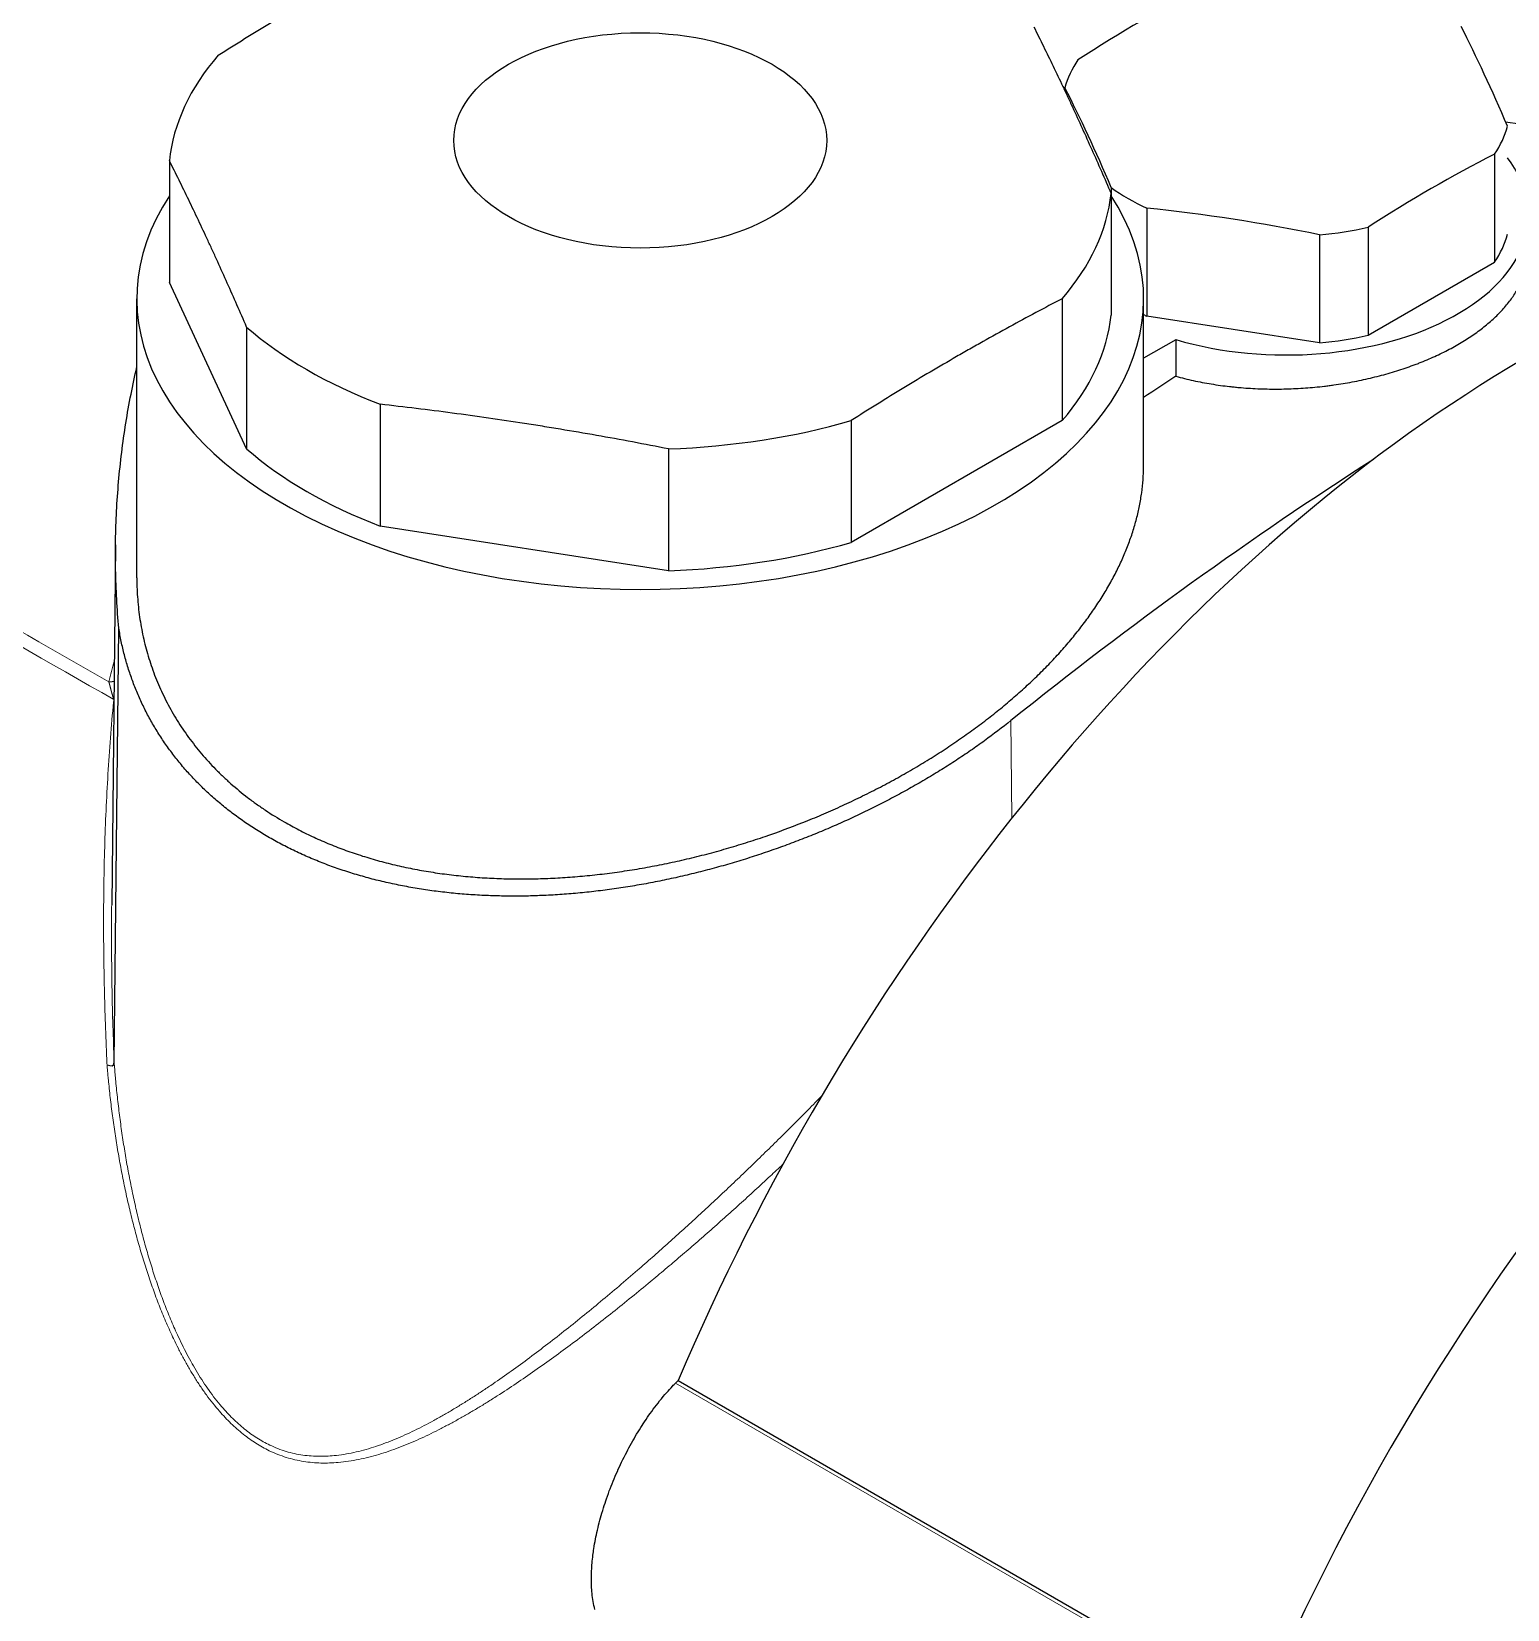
# Model space of a CAD drawing. Header units: millimetres. Extents: x 0 to 8400, y 0 to 5940.
# Drawn here: x 7435.14 to 7479.12, y 5160.25 to 5207.26 of the extents above; entities that cross this region are included whole.
import ezdxf

# ---------------------------------------------------------------- set-up
doc = ezdxf.new("R2010")
doc.units = ezdxf.units.MM
doc.header["$LTSCALE"] = 20
doc.layers.add('Visible', color=7, linetype='Continuous', lineweight=25)
doc.layers.add('Visible Narrow', color=7, linetype='Continuous', lineweight=18)

msp = doc.modelspace()

# ---------------------------------------------------------------- linework, layer by layer
at = {"layer": 'Visible'}
for p, q in [((7465.934, 5205.584), (7465.934, 5205.487)), ((7478.732, 5203.604), (7478.732, 5200.386)), ((7439.248, 5203.415), (7439.248, 5199.786)), ((7467.308, 5202.439), (7467.308, 5198.81)), ((7467.313, 5202.612), (7467.313, 5202.353)), ((7468.371, 5202.001), (7468.371, 5198.783)), ((7474.964, 5201.428), (7474.964, 5198.21)), ((7473.519, 5201.205), (7473.519, 5197.987)), ((7474.964, 5198.21), (7478.732, 5200.386)), ((7441.55, 5194.825), (7439.248, 5199.786)), ((7438.278, 5190.987), (7438.278, 5199.298)), ((7465.851, 5199.299), (7465.851, 5195.67)), ((7468.278, 5194.355), (7468.278, 5199.298)), ((7441.55, 5198.454), (7441.55, 5194.825)), ((7473.519, 5197.987), (7468.371, 5198.783)), ((7469.239, 5198.08), (7468.278, 5197.525)), ((7469.239, 5198.08), (7469.241, 5196.991)), ((7445.531, 5196.156), (7445.531, 5192.527)), ((7465.851, 5195.67), (7459.561, 5192.039)), ((7459.561, 5195.668), (7459.561, 5192.039)), ((7454.123, 5194.826), (7454.123, 5191.198)), ((7454.123, 5191.198), (7445.531, 5192.527)), ((7437.643, 5191.964), (7437.528, 5181.241)), ((7437.603, 5176.546), (7437.741, 5189.482)), ((7437.528, 5181.241), (7437.528, 5181.241)), ((7454.41, 5167.077), (7471.667, 5157.114))]:
    msp.add_line(p, q, dxfattribs=at)
for centre, major_axis, ratio, start_param, end_param in [((7468.205, 5171.628), (22.011, 38.124), 0.57735, 0.724838, 0.845958), ((7478.43, 5170.046), (-6.73, 43.505), 0.211325, 5.590711, 5.711831), ((7453.278, 5202.927), (-14.056, 0), 0.57735, 5.819749, 6.223023), ((7472.527, 5205.011), (-6.667, 0), 0.57735, 5.908925, 6.133847), ((7466.624, 5168.22), (-6.73, 43.505), 0.211325, 5.590711, 5.711831), ((7483.133, 5212.906), (15, 0), 0.57735, 4.437553, 4.516022), ((7472.527, 5205.011), (6.667, 0), 0.57735, 5.908925, 6.133847), ((7476.848, 5166.638), (-22.011, -38.124), 0.57735, 3.866431, 3.987551), ((7479.755, 5162.692), (21.373, 37.02), 0.57735, 0, 1.779919), ((7472.527, 5201.793), (7.222, 0), 0.57735, 4.239758, 6.703886), ((7453.278, 5199.298), (15, 0), 0.57735, 2.78002, 6.644758), ((7453.278, 5202.927), (14.056, 0), 0.57735, 5.819749, 6.223023), ((7472.527, 5205.011), (-6.667, 0), 0.57735, 0.672937, 0.897859), ((7470.945, 5165.725), (39.931, -18.532), 0.788675, 1.861116, 1.982236), ((7472.527, 5205.011), (-6.667, 0), 0.57735, 1.720135, 1.945057), ((7472.527, 5201.793), (6.667, 0), 0.57735, 5.908925, 6.133847), ((7453.278, 5202.927), (14.056, 0), 0.57735, 3.725353, 4.128628), ((7453.278, 5199.298), (14.056, 0), 0.57735, 5.819749, 6.223023), ((7472.527, 5201.793), (-6.667, 0), 0.57735, 0.879738, 0.897859), ((7472.527, 5201.793), (-6.667, 0), 0.57735, 1.720135, 1.945057), ((7474.791, 5108.857), (54.821, 96.648), 0.582366, 0.84292, 0.855219), ((7453.278, 5202.927), (14.056, 0), 0.57735, 4.772551, 5.175826), ((7453.278, 5199.298), (-14.056, 0), 0.57735, 0.583761, 0.987036), ((7479.925, 5105.892), (54.821, 96.648), 0.582366, 0.833369, 0.97212), ((7497.012, 5152.728), (21.373, 37.02), 0.57735, 6.019734, 8.063104), ((7453.278, 5199.298), (-14.056, 0), 0.57735, 1.630958, 2.034233), ((7498.168, 5152.061), (16.667, 28.868), 0.57735, 2.335033, 8.065645), ((7454.989, 5158.767), (-1.698, -9.256), 0.427328, 3.682018, 3.700915)]:
    msp.add_ellipse(centre, major_axis=major_axis, ratio=ratio, start_param=start_param, end_param=end_param, dxfattribs=at)
msp.add_ellipse((7453.278, 5204.015), major_axis=(5.556, 0), ratio=0.57735, dxfattribs=at)
for points, knots in [([(7440.705, 5206.554), (7440.966, 5206.72), (7441.228, 5206.885), (7441.49, 5207.048), (7441.752, 5207.211), (7442.014, 5207.372), (7442.277, 5207.531), (7442.539, 5207.69), (7442.801, 5207.847), (7443.063, 5208.003), (7443.194, 5208.08), (7443.325, 5208.157), (7443.456, 5208.234), (7443.587, 5208.311), (7443.719, 5208.387), (7443.85, 5208.463), (7444.112, 5208.614), (7444.374, 5208.763), (7444.636, 5208.911), (7444.898, 5209.058), (7445.16, 5209.204), (7445.422, 5209.347), (7445.685, 5209.491), (7445.947, 5209.632), (7446.209, 5209.772), (7446.471, 5209.912), (7446.733, 5210.05), (7446.994, 5210.186)], [0, 0, 0, 0, 1.001074, 1.001074, 1.001074, 2.00226, 2.00226, 2.00226, 3.003465, 3.003465, 3.003465, 3.504049, 3.504049, 3.504049, 4.004609, 4.004609, 4.004609, 5.005639, 5.005639, 5.005639, 6.006706, 6.006706, 6.006706, 7.00786, 7.00786, 7.00786, 8.009049, 8.009049, 8.009049, 8.009049]), ([(7465.006, 5207.399), (7465.101, 5207.208), (7465.197, 5207.015), (7465.293, 5206.82), (7465.389, 5206.624), (7465.485, 5206.427), (7465.581, 5206.229), (7465.677, 5206.03), (7465.773, 5205.829), (7465.869, 5205.626), (7465.917, 5205.525), (7465.965, 5205.423), (7466.013, 5205.32), (7466.061, 5205.218), (7466.109, 5205.115), (7466.157, 5205.012), (7466.253, 5204.805), (7466.349, 5204.596), (7466.445, 5204.385), (7466.54, 5204.175), (7466.636, 5203.962), (7466.732, 5203.747), (7466.828, 5203.533), (7466.924, 5203.317), (7467.02, 5203.098), (7467.116, 5202.88), (7467.212, 5202.66), (7467.308, 5202.439)], [0, 0, 0, 0, 1.001074, 1.001074, 1.001074, 2.00226, 2.00226, 2.00226, 3.003465, 3.003465, 3.003465, 3.504049, 3.504049, 3.504049, 4.004609, 4.004609, 4.004609, 5.005639, 5.005639, 5.005639, 6.006706, 6.006706, 6.006706, 7.00786, 7.00786, 7.00786, 8.009049, 8.009049, 8.009049, 8.009049]), ([(7441.55, 5198.454), (7441.454, 5198.676), (7441.358, 5198.895), (7441.262, 5199.114), (7441.166, 5199.332), (7441.07, 5199.548), (7440.974, 5199.763), (7440.878, 5199.977), (7440.782, 5200.19), (7440.687, 5200.401), (7440.639, 5200.506), (7440.591, 5200.611), (7440.543, 5200.715), (7440.495, 5200.82), (7440.447, 5200.923), (7440.399, 5201.027), (7440.303, 5201.234), (7440.207, 5201.438), (7440.111, 5201.641), (7440.015, 5201.844), (7439.919, 5202.045), (7439.823, 5202.244), (7439.727, 5202.443), (7439.631, 5202.64), (7439.535, 5202.835), (7439.439, 5203.03), (7439.343, 5203.223), (7439.248, 5203.415)], [0, 0, 0, 0, 1.001074, 1.001074, 1.001074, 2.00226, 2.00226, 2.00226, 3.003465, 3.003465, 3.003465, 3.504049, 3.504049, 3.504049, 4.004609, 4.004609, 4.004609, 5.005639, 5.005639, 5.005639, 6.006706, 6.006706, 6.006706, 7.00786, 7.00786, 7.00786, 8.009049, 8.009049, 8.009049, 8.009049]), ([(7469.241, 5196.991), (7469.326, 5196.967), (7469.411, 5196.945), (7469.498, 5196.923), (7469.584, 5196.902), (7469.671, 5196.882), (7469.759, 5196.863), (7469.847, 5196.843), (7469.936, 5196.825), (7470.025, 5196.808), (7470.114, 5196.791), (7470.204, 5196.775), (7470.294, 5196.76), (7470.384, 5196.746), (7470.475, 5196.732), (7470.566, 5196.719), (7470.657, 5196.706), (7470.749, 5196.695), (7470.841, 5196.684), (7470.886, 5196.679), (7470.932, 5196.674), (7470.978, 5196.67), (7471.024, 5196.665), (7471.071, 5196.661), (7471.117, 5196.656), (7471.209, 5196.648), (7471.302, 5196.641), (7471.396, 5196.635), (7471.489, 5196.629), (7471.583, 5196.624), (7471.677, 5196.62), (7471.772, 5196.616), (7471.866, 5196.613), (7471.961, 5196.611), (7472.056, 5196.609), (7472.151, 5196.609), (7472.246, 5196.609), (7472.341, 5196.609), (7472.436, 5196.611), (7472.531, 5196.613), (7472.626, 5196.616), (7472.721, 5196.62), (7472.816, 5196.624), (7472.911, 5196.629), (7473.006, 5196.635), (7473.1, 5196.642), (7473.195, 5196.649), (7473.289, 5196.657), (7473.383, 5196.666), (7473.477, 5196.674), (7473.571, 5196.684), (7473.664, 5196.695), (7473.711, 5196.701), (7473.757, 5196.707), (7473.803, 5196.713), (7473.85, 5196.719), (7473.896, 5196.725), (7473.942, 5196.731), (7474.035, 5196.744), (7474.127, 5196.758), (7474.219, 5196.773), (7474.311, 5196.788), (7474.403, 5196.804), (7474.494, 5196.821), (7474.585, 5196.839), (7474.676, 5196.857), (7474.766, 5196.876), (7474.857, 5196.895), (7474.947, 5196.915), (7475.036, 5196.936), (7475.125, 5196.957), (7475.214, 5196.979), (7475.302, 5197.002), (7475.389, 5197.024), (7475.476, 5197.048), (7475.563, 5197.073), (7475.649, 5197.098), (7475.734, 5197.123), (7475.819, 5197.15), (7475.903, 5197.176), (7475.987, 5197.203), (7476.07, 5197.231), (7476.152, 5197.259), (7476.234, 5197.288), (7476.314, 5197.318), (7476.354, 5197.333), (7476.394, 5197.348), (7476.434, 5197.363), (7476.474, 5197.378), (7476.513, 5197.394), (7476.552, 5197.409), (7476.63, 5197.441), (7476.708, 5197.473), (7476.784, 5197.506), (7476.936, 5197.571), (7477.084, 5197.64), (7477.227, 5197.711), (7477.299, 5197.747), (7477.369, 5197.784), (7477.439, 5197.821), (7477.508, 5197.858), (7477.576, 5197.896), (7477.642, 5197.934), (7477.775, 5198.011), (7477.903, 5198.091), (7478.026, 5198.173), (7478.087, 5198.214), (7478.147, 5198.255), (7478.205, 5198.297), (7478.264, 5198.34), (7478.321, 5198.382), (7478.376, 5198.425), (7478.487, 5198.512), (7478.592, 5198.601), (7478.691, 5198.691), (7478.741, 5198.737), (7478.789, 5198.783), (7478.835, 5198.83), (7478.882, 5198.876), (7478.926, 5198.923), (7478.97, 5198.97), (7479.013, 5199.018), (7479.054, 5199.066), (7479.094, 5199.114), (7479.134, 5199.162), (7479.172, 5199.211), (7479.209, 5199.26), (7479.245, 5199.309), (7479.28, 5199.358), (7479.313, 5199.408), (7479.345, 5199.457), (7479.377, 5199.507), (7479.406, 5199.557), (7479.435, 5199.607), (7479.463, 5199.657), (7479.488, 5199.708), (7479.514, 5199.758), (7479.538, 5199.809), (7479.56, 5199.859), (7479.571, 5199.885), (7479.581, 5199.91), (7479.591, 5199.935), (7479.602, 5199.961), (7479.611, 5199.986), (7479.62, 5200.012), (7479.639, 5200.063), (7479.656, 5200.114), (7479.67, 5200.166), (7479.685, 5200.218), (7479.698, 5200.269), (7479.709, 5200.321), (7479.721, 5200.373), (7479.73, 5200.425), (7479.737, 5200.478), (7479.745, 5200.53), (7479.75, 5200.582), (7479.754, 5200.635), (7479.758, 5200.687), (7479.76, 5200.739), (7479.76, 5200.792), (7479.76, 5200.799), (7479.76, 5200.806), (7479.759, 5200.814)], [0, 0, 0, 0, 0.256814, 0.256814, 0.256814, 0.513728, 0.513728, 0.513728, 0.77053, 0.77053, 0.77053, 1.027013, 1.027013, 1.027013, 1.282976, 1.282976, 1.282976, 1.538232, 1.538232, 1.538232, 1.665541, 1.665541, 1.665541, 1.792857, 1.792857, 1.792857, 2.048122, 2.048122, 2.048122, 2.30409, 2.30409, 2.30409, 2.560575, 2.560575, 2.560575, 2.817378, 2.817378, 2.817378, 3.07429, 3.07429, 3.07429, 3.331103, 3.331103, 3.331103, 3.587609, 3.587609, 3.587609, 3.843607, 3.843607, 3.843607, 4.098911, 4.098911, 4.098911, 4.226249, 4.226249, 4.226249, 4.353539, 4.353539, 4.353539, 4.608755, 4.608755, 4.608755, 4.864686, 4.864686, 4.864686, 5.121146, 5.121146, 5.121146, 5.377937, 5.377937, 5.377937, 5.634849, 5.634849, 5.634849, 5.891672, 5.891672, 5.891672, 6.148199, 6.148199, 6.148199, 6.404229, 6.404229, 6.404229, 6.659574, 6.659574, 6.659574, 6.786937, 6.786937, 6.786937, 6.914156, 6.914156, 6.914156, 7.168678, 7.168678, 7.168678, 7.67759, 7.67759, 7.67759, 7.932004, 7.932004, 7.932004, 8.186406, 8.186406, 8.186406, 8.695252, 8.695252, 8.695252, 8.949838, 8.949838, 8.949838, 9.204386, 9.204386, 9.204386, 9.714463, 9.714463, 9.714463, 9.97056, 9.97056, 9.97056, 10.227132, 10.227132, 10.227132, 10.483977, 10.483977, 10.483977, 10.740887, 10.740887, 10.740887, 10.99765, 10.99765, 10.99765, 11.254061, 11.254061, 11.254061, 11.50992, 11.50992, 11.50992, 11.765043, 11.765043, 11.765043, 11.892304, 11.892304, 11.892304, 12.019694, 12.019694, 12.019694, 12.275086, 12.275086, 12.275086, 12.531151, 12.531151, 12.531151, 12.787702, 12.787702, 12.787702, 13.044537, 13.044537, 13.044537, 13.301447, 13.301447, 13.301447, 13.337803, 13.337803, 13.337803, 13.337803]), ([(7465.851, 5199.299), (7465.589, 5199.163), (7465.327, 5199.025), (7465.065, 5198.885), (7464.803, 5198.746), (7464.541, 5198.604), (7464.279, 5198.46), (7464.017, 5198.317), (7463.754, 5198.171), (7463.492, 5198.024), (7463.361, 5197.95), (7463.23, 5197.876), (7463.099, 5197.801), (7462.968, 5197.727), (7462.837, 5197.652), (7462.706, 5197.576), (7462.443, 5197.424), (7462.181, 5197.271), (7461.919, 5197.116), (7461.657, 5196.961), (7461.395, 5196.803), (7461.133, 5196.644), (7460.871, 5196.485), (7460.609, 5196.324), (7460.347, 5196.161), (7460.085, 5195.998), (7459.823, 5195.834), (7459.561, 5195.668)], [0, 0, 0, 0, 1.001074, 1.001074, 1.001074, 2.00226, 2.00226, 2.00226, 3.003465, 3.003465, 3.003465, 3.504049, 3.504049, 3.504049, 4.004609, 4.004609, 4.004609, 5.005639, 5.005639, 5.005639, 6.006706, 6.006706, 6.006706, 7.00786, 7.00786, 7.00786, 8.009049, 8.009049, 8.009049, 8.009049]), ([(7437.741, 5189.482), (7437.715, 5189.771), (7437.694, 5190.061), (7437.678, 5190.352), (7437.662, 5190.642), (7437.651, 5190.933), (7437.646, 5191.224), (7437.64, 5191.516), (7437.64, 5191.807), (7437.645, 5192.099), (7437.649, 5192.391), (7437.659, 5192.682), (7437.674, 5192.974), (7437.689, 5193.266), (7437.709, 5193.557), (7437.735, 5193.849), (7437.76, 5194.14), (7437.791, 5194.431), (7437.827, 5194.721), (7437.863, 5195.012), (7437.904, 5195.302), (7437.95, 5195.591), (7437.996, 5195.88), (7438.047, 5196.168), (7438.104, 5196.456), (7438.157, 5196.727), (7438.215, 5196.997), (7438.278, 5197.267)], [0, 0, 0, 0, 1.071271, 1.071271, 1.071271, 2.144972, 2.144972, 2.144972, 3.22075, 3.22075, 3.22075, 4.298232, 4.298232, 4.298232, 5.377034, 5.377034, 5.377034, 6.45676, 6.45676, 6.45676, 7.537012, 7.537012, 7.537012, 8.617391, 8.617391, 8.617391, 9.636055, 9.636055, 9.636055, 9.636055]), ([(7454.123, 5194.826), (7453.765, 5194.897), (7453.407, 5194.965), (7453.049, 5195.032), (7452.691, 5195.099), (7452.333, 5195.164), (7451.975, 5195.227), (7451.617, 5195.291), (7451.259, 5195.352), (7450.901, 5195.411), (7450.722, 5195.441), (7450.543, 5195.47), (7450.364, 5195.499), (7450.185, 5195.528), (7450.006, 5195.556), (7449.827, 5195.584), (7449.468, 5195.639), (7449.11, 5195.692), (7448.752, 5195.744), (7448.394, 5195.795), (7448.036, 5195.845), (7447.678, 5195.892), (7447.32, 5195.94), (7446.962, 5195.986), (7446.604, 5196.029), (7446.246, 5196.073), (7445.888, 5196.115), (7445.531, 5196.156)], [0, 0, 0, 0, 1.001074, 1.001074, 1.001074, 2.00226, 2.00226, 2.00226, 3.003465, 3.003465, 3.003465, 3.504049, 3.504049, 3.504049, 4.004609, 4.004609, 4.004609, 5.005639, 5.005639, 5.005639, 6.006706, 6.006706, 6.006706, 7.00786, 7.00786, 7.00786, 8.009049, 8.009049, 8.009049, 8.009049]), ([(7442.671, 5183.713), (7442.813, 5183.631), (7442.958, 5183.552), (7443.106, 5183.475), (7443.254, 5183.399), (7443.404, 5183.325), (7443.557, 5183.255), (7443.71, 5183.184), (7443.866, 5183.116), (7444.024, 5183.051), (7444.182, 5182.986), (7444.343, 5182.925), (7444.506, 5182.866), (7444.587, 5182.836), (7444.669, 5182.808), (7444.752, 5182.78), (7444.834, 5182.752), (7444.918, 5182.725), (7445.001, 5182.698), (7445.169, 5182.646), (7445.338, 5182.596), (7445.51, 5182.549), (7445.681, 5182.502), (7445.855, 5182.459), (7446.031, 5182.418), (7446.206, 5182.378), (7446.383, 5182.34), (7446.562, 5182.306), (7446.652, 5182.288), (7446.741, 5182.272), (7446.832, 5182.256), (7446.922, 5182.241), (7447.013, 5182.226), (7447.104, 5182.212), (7447.286, 5182.183), (7447.47, 5182.158), (7447.655, 5182.136), (7447.841, 5182.114), (7448.028, 5182.095), (7448.217, 5182.079), (7448.405, 5182.063), (7448.595, 5182.05), (7448.786, 5182.04), (7448.977, 5182.03), (7449.169, 5182.023), (7449.361, 5182.019), (7449.554, 5182.015), (7449.748, 5182.014), (7449.942, 5182.016), (7450.136, 5182.018), (7450.331, 5182.023), (7450.526, 5182.031), (7450.721, 5182.039), (7450.917, 5182.05), (7451.112, 5182.064), (7451.308, 5182.077), (7451.504, 5182.094), (7451.7, 5182.113), (7451.897, 5182.132), (7452.095, 5182.155), (7452.292, 5182.18), (7452.49, 5182.205), (7452.688, 5182.232), (7452.887, 5182.263), (7453.085, 5182.293), (7453.284, 5182.327), (7453.482, 5182.363), (7453.68, 5182.399), (7453.879, 5182.437), (7454.077, 5182.479), (7454.275, 5182.52), (7454.473, 5182.564), (7454.67, 5182.61), (7454.867, 5182.657), (7455.064, 5182.705), (7455.26, 5182.757), (7455.456, 5182.808), (7455.651, 5182.862), (7455.846, 5182.918), (7456.04, 5182.974), (7456.234, 5183.033), (7456.426, 5183.093), (7456.619, 5183.154), (7456.81, 5183.217), (7457, 5183.282), (7457.379, 5183.412), (7457.756, 5183.551), (7458.128, 5183.698), (7458.315, 5183.773), (7458.5, 5183.849), (7458.684, 5183.927), (7458.868, 5184.005), (7459.051, 5184.086), (7459.233, 5184.168), (7459.414, 5184.25), (7459.594, 5184.335), (7459.772, 5184.421), (7459.951, 5184.507), (7460.128, 5184.596), (7460.303, 5184.686), (7460.478, 5184.776), (7460.651, 5184.867), (7460.822, 5184.961), (7460.993, 5185.054), (7461.162, 5185.149), (7461.329, 5185.246), (7461.495, 5185.343), (7461.66, 5185.441), (7461.823, 5185.541), (7461.985, 5185.64), (7462.144, 5185.742), (7462.302, 5185.844), (7462.38, 5185.895), (7462.459, 5185.947), (7462.536, 5185.999), (7462.613, 5186.05), (7462.69, 5186.103), (7462.766, 5186.155), (7462.919, 5186.26), (7463.069, 5186.367), (7463.217, 5186.475), (7463.364, 5186.583), (7463.509, 5186.692), (7463.652, 5186.802), (7463.794, 5186.913), (7463.934, 5187.024), (7464.071, 5187.137), (7464.208, 5187.25), (7464.343, 5187.364), (7464.474, 5187.479), (7464.606, 5187.594), (7464.734, 5187.71), (7464.86, 5187.827), (7464.986, 5187.945), (7465.109, 5188.063), (7465.229, 5188.182), (7465.289, 5188.241), (7465.348, 5188.301), (7465.406, 5188.361), (7465.464, 5188.421), (7465.522, 5188.481), (7465.579, 5188.542), (7465.692, 5188.663), (7465.803, 5188.785), (7465.91, 5188.907), (7466.018, 5189.03), (7466.122, 5189.154), (7466.223, 5189.279), (7466.324, 5189.404), (7466.422, 5189.529), (7466.516, 5189.655), (7466.611, 5189.781), (7466.702, 5189.908), (7466.789, 5190.035), (7466.876, 5190.163), (7466.96, 5190.291), (7467.04, 5190.419), (7467.12, 5190.547), (7467.197, 5190.676), (7467.269, 5190.805), (7467.342, 5190.934), (7467.41, 5191.063), (7467.475, 5191.192), (7467.54, 5191.321), (7467.601, 5191.451), (7467.658, 5191.58), (7467.715, 5191.709), (7467.769, 5191.839), (7467.818, 5191.968), (7467.842, 5192.033), (7467.866, 5192.097), (7467.889, 5192.162), (7467.911, 5192.226), (7467.933, 5192.291), (7467.954, 5192.355), (7467.995, 5192.485), (7468.033, 5192.614), (7468.066, 5192.744), (7468.1, 5192.873), (7468.13, 5193.003), (7468.155, 5193.133), (7468.181, 5193.262), (7468.203, 5193.392), (7468.22, 5193.521), (7468.238, 5193.651), (7468.252, 5193.78), (7468.261, 5193.909), (7468.271, 5194.038), (7468.276, 5194.166), (7468.277, 5194.295), (7468.278, 5194.315), (7468.278, 5194.335), (7468.278, 5194.355)], [0, 0, 0, 0, 0.542884, 0.542884, 0.542884, 1.085794, 1.085794, 1.085794, 1.628685, 1.628685, 1.628685, 2.17173, 2.17173, 2.17173, 2.443161, 2.443161, 2.443161, 2.714596, 2.714596, 2.714596, 3.25791, 3.25791, 3.25791, 3.801433, 3.801433, 3.801433, 4.344685, 4.344685, 4.344685, 4.616109, 4.616109, 4.616109, 4.887813, 4.887813, 4.887813, 5.43222, 5.43222, 5.43222, 5.97764, 5.97764, 5.97764, 6.523652, 6.523652, 6.523652, 7.069803, 7.069803, 7.069803, 7.61562, 7.61562, 7.61562, 8.160623, 8.160623, 8.160623, 8.704343, 8.704343, 8.704343, 9.247772, 9.247772, 9.247772, 9.792838, 9.792838, 9.792838, 10.339235, 10.339235, 10.339235, 10.886587, 10.886587, 10.886587, 11.434483, 11.434483, 11.434483, 11.982493, 11.982493, 11.982493, 12.530177, 12.530177, 12.530177, 13.077096, 13.077096, 13.077096, 13.622819, 13.622819, 13.622819, 14.16694, 14.16694, 14.16694, 15.255235, 15.255235, 15.255235, 15.801595, 15.801595, 15.801595, 16.348946, 16.348946, 16.348946, 16.896867, 16.896867, 16.896867, 17.444928, 17.444928, 17.444928, 17.992698, 17.992698, 17.992698, 18.539757, 18.539757, 18.539757, 19.085704, 19.085704, 19.085704, 19.630171, 19.630171, 19.630171, 19.901745, 19.901745, 19.901745, 20.173136, 20.173136, 20.173136, 20.715964, 20.715964, 20.715964, 21.258691, 21.258691, 21.258691, 21.801401, 21.801401, 21.801401, 22.344126, 22.344126, 22.344126, 22.887104, 22.887104, 22.887104, 23.430209, 23.430209, 23.430209, 23.701677, 23.701677, 23.701677, 23.973126, 23.973126, 23.973126, 24.517356, 24.517356, 24.517356, 25.063208, 25.063208, 25.063208, 25.610259, 25.610259, 25.610259, 26.158056, 26.158056, 26.158056, 26.706128, 26.706128, 26.706128, 27.254006, 27.254006, 27.254006, 27.801224, 27.801224, 27.801224, 28.347343, 28.347343, 28.347343, 28.891957, 28.891957, 28.891957, 29.163585, 29.163585, 29.163585, 29.435167, 29.435167, 29.435167, 29.979729, 29.979729, 29.979729, 30.525835, 30.525835, 30.525835, 31.07306, 31.07306, 31.07306, 31.620946, 31.620946, 31.620946, 32.169021, 32.169021, 32.169021, 32.255742, 32.255742, 32.255742, 32.255742]), ([(7438.278, 5190.987), (7438.278, 5190.897), (7438.279, 5190.807), (7438.282, 5190.718), (7438.285, 5190.617), (7438.29, 5190.516), (7438.297, 5190.416), (7438.304, 5190.316), (7438.313, 5190.216), (7438.323, 5190.116), (7438.334, 5190.017), (7438.346, 5189.917), (7438.36, 5189.818), (7438.374, 5189.72), (7438.39, 5189.621), (7438.408, 5189.523), (7438.444, 5189.327), (7438.486, 5189.133), (7438.536, 5188.941), (7438.586, 5188.75), (7438.643, 5188.559), (7438.707, 5188.371), (7438.739, 5188.276), (7438.773, 5188.183), (7438.809, 5188.089), (7438.845, 5187.996), (7438.882, 5187.903), (7438.922, 5187.811), (7438.961, 5187.719), (7439.002, 5187.627), (7439.045, 5187.536), (7439.088, 5187.445), (7439.133, 5187.355), (7439.18, 5187.266), (7439.226, 5187.176), (7439.275, 5187.087), (7439.325, 5186.999), (7439.375, 5186.911), (7439.427, 5186.824), (7439.48, 5186.738), (7439.534, 5186.651), (7439.589, 5186.566), (7439.646, 5186.481), (7439.703, 5186.397), (7439.762, 5186.313), (7439.822, 5186.23), (7439.883, 5186.147), (7439.945, 5186.065), (7440.009, 5185.985), (7440.072, 5185.904), (7440.137, 5185.824), (7440.204, 5185.745), (7440.271, 5185.666), (7440.34, 5185.589), (7440.41, 5185.512), (7440.48, 5185.435), (7440.551, 5185.36), (7440.624, 5185.285), (7440.698, 5185.211), (7440.772, 5185.137), (7440.849, 5185.065), (7440.925, 5184.992), (7441.003, 5184.921), (7441.083, 5184.85), (7441.242, 5184.71), (7441.407, 5184.574), (7441.577, 5184.443), (7441.663, 5184.377), (7441.75, 5184.312), (7441.838, 5184.249), (7441.927, 5184.186), (7442.016, 5184.124), (7442.108, 5184.063), (7442.29, 5183.941), (7442.478, 5183.825), (7442.671, 5183.713)], [32.16608, 32.16608, 32.16608, 32.16608, 32.497025, 32.497025, 32.497025, 32.869193, 32.869193, 32.869193, 33.241027, 33.241027, 33.241027, 33.612402, 33.612402, 33.612402, 33.983196, 33.983196, 33.983196, 34.722616, 34.722616, 34.722616, 35.461778, 35.461778, 35.461778, 35.83246, 35.83246, 35.83246, 36.203682, 36.203682, 36.203682, 36.57529, 36.57529, 36.57529, 36.947128, 36.947128, 36.947128, 37.319041, 37.319041, 37.319041, 37.690875, 37.690875, 37.690875, 38.062481, 38.062481, 38.062481, 38.433715, 38.433715, 38.433715, 38.804441, 38.804441, 38.804441, 39.174536, 39.174536, 39.174536, 39.543887, 39.543887, 39.543887, 39.912799, 39.912799, 39.912799, 40.28191, 40.28191, 40.28191, 40.651084, 40.651084, 40.651084, 41.389046, 41.389046, 41.389046, 41.758005, 41.758005, 41.758005, 42.127023, 42.127023, 42.127023, 42.864756, 42.864756, 42.864756, 42.864756]), ([(7464.324, 5186.732), (7464.069, 5186.527), (7463.806, 5186.326), (7463.535, 5186.13), (7463.399, 5186.031), (7463.261, 5185.934), (7463.122, 5185.838), (7462.982, 5185.742), (7462.841, 5185.647), (7462.698, 5185.553), (7462.555, 5185.459), (7462.409, 5185.366), (7462.262, 5185.275), (7462.115, 5185.183), (7461.965, 5185.092), (7461.815, 5185.003), (7461.663, 5184.913), (7461.511, 5184.825), (7461.356, 5184.738), (7461.201, 5184.651), (7461.045, 5184.565), (7460.888, 5184.481), (7460.73, 5184.396), (7460.57, 5184.313), (7460.41, 5184.232), (7460.249, 5184.15), (7460.086, 5184.07), (7459.923, 5183.991), (7459.759, 5183.913), (7459.595, 5183.836), (7459.429, 5183.76), (7459.263, 5183.685), (7459.096, 5183.611), (7458.927, 5183.539), (7458.76, 5183.467), (7458.59, 5183.396), (7458.42, 5183.327), (7458.251, 5183.258), (7458.08, 5183.191), (7457.908, 5183.126), (7457.737, 5183.061), (7457.565, 5182.997), (7457.392, 5182.936), (7457.305, 5182.905), (7457.219, 5182.875), (7457.132, 5182.845), (7457.046, 5182.815), (7456.959, 5182.785), (7456.872, 5182.756), (7456.697, 5182.698), (7456.522, 5182.642), (7456.346, 5182.587), (7456.17, 5182.533), (7455.992, 5182.48), (7455.815, 5182.429), (7455.637, 5182.378), (7455.458, 5182.329), (7455.279, 5182.282), (7455.1, 5182.235), (7454.92, 5182.189), (7454.74, 5182.146), (7454.56, 5182.103), (7454.38, 5182.062), (7454.199, 5182.023), (7454.018, 5181.984), (7453.837, 5181.947), (7453.656, 5181.912), (7453.475, 5181.877), (7453.293, 5181.844), (7453.112, 5181.813), (7452.931, 5181.783), (7452.75, 5181.754), (7452.568, 5181.728), (7452.387, 5181.702), (7452.207, 5181.678), (7452.026, 5181.656), (7451.846, 5181.635), (7451.665, 5181.615), (7451.486, 5181.598), (7451.306, 5181.581), (7451.127, 5181.566), (7450.948, 5181.553), (7450.77, 5181.541), (7450.591, 5181.53), (7450.413, 5181.522), (7450.235, 5181.514), (7450.057, 5181.509), (7449.879, 5181.505), (7449.701, 5181.502), (7449.524, 5181.501), (7449.347, 5181.503), (7449.17, 5181.504), (7448.994, 5181.508), (7448.818, 5181.515), (7448.642, 5181.521), (7448.468, 5181.53), (7448.294, 5181.541), (7448.12, 5181.552), (7447.946, 5181.566), (7447.774, 5181.582), (7447.602, 5181.599), (7447.431, 5181.618), (7447.261, 5181.639), (7447.092, 5181.66), (7446.923, 5181.684), (7446.756, 5181.71), (7446.589, 5181.736), (7446.423, 5181.765), (7446.258, 5181.797), (7446.094, 5181.828), (7445.932, 5181.861), (7445.77, 5181.898), (7445.61, 5181.934), (7445.45, 5181.972), (7445.293, 5182.013), (7445.135, 5182.054), (7444.979, 5182.098), (7444.824, 5182.144), (7444.669, 5182.19), (7444.516, 5182.239), (7444.365, 5182.29), (7444.213, 5182.341), (7444.063, 5182.395), (7443.914, 5182.451), (7443.766, 5182.507), (7443.619, 5182.566), (7443.475, 5182.627), (7443.33, 5182.688), (7443.188, 5182.752), (7443.047, 5182.818), (7442.907, 5182.884), (7442.769, 5182.952), (7442.633, 5183.023), (7442.497, 5183.094), (7442.363, 5183.167), (7442.231, 5183.243), (7442.1, 5183.318), (7441.971, 5183.395), (7441.845, 5183.475), (7441.718, 5183.555), (7441.594, 5183.637), (7441.473, 5183.721), (7441.352, 5183.805), (7441.233, 5183.891), (7441.117, 5183.979), (7441.06, 5184.023), (7441.002, 5184.067), (7440.946, 5184.112), (7440.889, 5184.157), (7440.833, 5184.202), (7440.778, 5184.248), (7440.667, 5184.34), (7440.559, 5184.435), (7440.454, 5184.531), (7440.348, 5184.627), (7440.245, 5184.725), (7440.145, 5184.826), (7440.044, 5184.926), (7439.947, 5185.028), (7439.852, 5185.132), (7439.757, 5185.236), (7439.665, 5185.342), (7439.576, 5185.45), (7439.487, 5185.558), (7439.4, 5185.667), (7439.317, 5185.778), (7439.234, 5185.889), (7439.153, 5186.002), (7439.076, 5186.116), (7438.998, 5186.23), (7438.924, 5186.346), (7438.853, 5186.463), (7438.782, 5186.58), (7438.714, 5186.698), (7438.648, 5186.818), (7438.584, 5186.937), (7438.522, 5187.058), (7438.463, 5187.18), (7438.404, 5187.302), (7438.349, 5187.424), (7438.296, 5187.548), (7438.27, 5187.61), (7438.245, 5187.672), (7438.22, 5187.734), (7438.195, 5187.797), (7438.171, 5187.859), (7438.148, 5187.922), (7438.102, 5188.048), (7438.059, 5188.175), (7438.018, 5188.303), (7437.978, 5188.432), (7437.941, 5188.561), (7437.907, 5188.691), (7437.873, 5188.821), (7437.842, 5188.952), (7437.814, 5189.084), (7437.787, 5189.216), (7437.762, 5189.349), (7437.741, 5189.482)], [0, 0, 0, 0, 0.992128, 0.992128, 0.992128, 1.48835, 1.48835, 1.48835, 1.984511, 1.984511, 1.984511, 2.481689, 2.481689, 2.481689, 2.980163, 2.980163, 2.980163, 3.479687, 3.479687, 3.479687, 3.979993, 3.979993, 3.979993, 4.480793, 4.480793, 4.480793, 4.981792, 4.981792, 4.981792, 5.482687, 5.482687, 5.482687, 5.983175, 5.983175, 5.983175, 6.482958, 6.482958, 6.482958, 6.981751, 6.981751, 6.981751, 7.479281, 7.479281, 7.479281, 7.727495, 7.727495, 7.727495, 7.975713, 7.975713, 7.975713, 8.473268, 8.473268, 8.473268, 8.972089, 8.972089, 8.972089, 9.471888, 9.471888, 9.471888, 9.972362, 9.972362, 9.972362, 10.473204, 10.473204, 10.473204, 10.974102, 10.974102, 10.974102, 11.474749, 11.474749, 11.474749, 11.974849, 11.974849, 11.974849, 12.47412, 12.47412, 12.47412, 12.9723, 12.9723, 12.9723, 13.469157, 13.469157, 13.469157, 13.965938, 13.965938, 13.965938, 14.464216, 14.464216, 14.464216, 14.963673, 14.963673, 14.963673, 15.463965, 15.463965, 15.463965, 15.964741, 15.964741, 15.964741, 16.465651, 16.465651, 16.465651, 16.96635, 16.96635, 16.96635, 17.466505, 17.466505, 17.466505, 17.965807, 17.965807, 17.965807, 18.463974, 18.463974, 18.463974, 18.960764, 18.960764, 18.960764, 19.457641, 19.457641, 19.457641, 19.956017, 19.956017, 19.956017, 20.45557, 20.45557, 20.45557, 20.955954, 20.955954, 20.955954, 21.456803, 21.456803, 21.456803, 21.957743, 21.957743, 21.957743, 22.458399, 22.458399, 22.458399, 22.958406, 22.958406, 22.958406, 23.457416, 23.457416, 23.457416, 23.955108, 23.955108, 23.955108, 24.203369, 24.203369, 24.203369, 24.451555, 24.451555, 24.451555, 24.949044, 24.949044, 24.949044, 25.447827, 25.447827, 25.447827, 25.947626, 25.947626, 25.947626, 26.448127, 26.448127, 26.448127, 26.948991, 26.948991, 26.948991, 27.449865, 27.449865, 27.449865, 27.950387, 27.950387, 27.950387, 28.450192, 28.450192, 28.450192, 28.948926, 28.948926, 28.948926, 29.446249, 29.446249, 29.446249, 29.694369, 29.694369, 29.694369, 29.942738, 29.942738, 29.942738, 30.440486, 30.440486, 30.440486, 30.939396, 30.939396, 30.939396, 31.439215, 31.439215, 31.439215, 31.939661, 31.939661, 31.939661, 31.939661]), ([(7451.928, 5160.253), (7451.885, 5160.408), (7451.858, 5160.567), (7451.842, 5160.727), (7451.826, 5160.886), (7451.821, 5161.019), (7451.822, 5161.169), (7451.822, 5161.238), (7451.824, 5161.315), (7451.828, 5161.399), (7451.832, 5161.488), (7451.837, 5161.559), (7451.844, 5161.635), (7451.859, 5161.799), (7451.878, 5161.945), (7451.896, 5162.063), (7451.928, 5162.27), (7451.959, 5162.425), (7452.003, 5162.615), (7452.051, 5162.824), (7452.097, 5162.994), (7452.159, 5163.197), (7452.192, 5163.306), (7452.222, 5163.4), (7452.253, 5163.49), (7452.279, 5163.565), (7452.318, 5163.677), (7452.357, 5163.782), (7452.423, 5163.959), (7452.513, 5164.18), (7452.596, 5164.366), (7452.671, 5164.533), (7452.77, 5164.743), (7452.874, 5164.941), (7452.962, 5165.11), (7453.066, 5165.297), (7453.171, 5165.471), (7453.23, 5165.57), (7453.281, 5165.652), (7453.331, 5165.729), (7453.373, 5165.794), (7453.437, 5165.892), (7453.499, 5165.981), (7453.597, 5166.123), (7453.728, 5166.303), (7453.856, 5166.463), (7454.006, 5166.65), (7454.121, 5166.78), (7454.241, 5166.906), (7454.273, 5166.939), (7454.299, 5166.967), (7454.33, 5166.998)], [17.112883, 17.112883, 17.112883, 17.112883, 17.700573, 17.700573, 17.700573, 18.214175, 18.214175, 18.214175, 18.459011, 18.459011, 18.459011, 18.692605, 18.692605, 18.692605, 19.054584, 19.054584, 19.054584, 19.692775, 19.692775, 19.692775, 20.287601, 20.287601, 20.287601, 20.587526, 20.587526, 20.587526, 20.880265, 20.880265, 20.880265, 21.457084, 21.457084, 21.457084, 22.032872, 22.032872, 22.032872, 22.568322, 22.568322, 22.568322, 22.852954, 22.852954, 22.852954, 23.130966, 23.130966, 23.130966, 23.657626, 23.657626, 23.657626, 24.209892, 24.209892, 24.209892, 24.335586, 24.335586, 24.335586, 24.335586])]:
    msp.add_open_spline(points, degree=3, knots=knots, dxfattribs=at)
msp.add_open_spline([(7437.389, 5176.476), (7437.511, 5176.446), (7437.602, 5176.417), (7437.603, 5176.546)], degree=3, dxfattribs=at)
at = {"layer": 'Visible Narrow'}
for p, q in [((7464.324, 5186.732), (7464.346, 5183.822)), ((7454.33, 5166.998), (7477.784, 5153.456))]:
    msp.add_line(p, q, dxfattribs=at)
msp.add_ellipse((7481.956, 5184.571), major_axis=(-44.941, -0.337), ratio=0.57229, start_param=6.116555, end_param=6.140683, dxfattribs=at)
for points, knots in [([(7417.035, 5199.103), (7420.046, 5197.383), (7423.056, 5195.663), (7429.909, 5191.748), (7433.75, 5189.553), (7437.591, 5187.359)], [106.64755, 106.64755, 106.64755, 106.64755, 118.185983, 118.185983, 132.906187, 132.906187, 132.906187, 132.906187]), ([(7417.581, 5199.24), (7420.502, 5197.571), (7423.423, 5195.902), (7430.044, 5192.119), (7433.743, 5190.005), (7437.443, 5187.891)], [106.992355, 106.992355, 106.992355, 106.992355, 118.185983, 118.185983, 132.36509, 132.36509, 132.36509, 132.36509]), ([(7437.591, 5187.359), (7437.589, 5187.335), (7437.587, 5187.311), (7437.55, 5186.93), (7437.519, 5186.573), (7437.464, 5185.857), (7437.439, 5185.497), (7437.395, 5184.777), (7437.376, 5184.415), (7437.344, 5183.691), (7437.33, 5183.328), (7437.309, 5182.601), (7437.301, 5182.236), (7437.296, 5181.871), (7437.291, 5181.526), (7437.288, 5181.179), (7437.287, 5180.485), (7437.288, 5180.138), (7437.296, 5179.442), (7437.302, 5179.093), (7437.318, 5178.396), (7437.328, 5178.046), (7437.352, 5177.347), (7437.365, 5176.996), (7437.382, 5176.613), (7437.384, 5176.58), (7437.386, 5176.525), (7437.388, 5176.5), (7437.389, 5176.476)], [236.220187, 236.220187, 236.220187, 236.220187, 236.288656, 236.288656, 237.300138, 237.300138, 238.311873, 238.311873, 239.323745, 239.323745, 240.335758, 240.335758, 241.347897, 241.347897, 241.347897, 242.306247, 242.306247, 243.264702, 243.264702, 244.223259, 244.223259, 245.181911, 245.181911, 246.140625, 246.140625, 246.230555, 246.230555, 246.291379, 246.291379, 246.291379, 246.291379]), ([(7437.528, 5181.241), (7437.527, 5181.134), (7437.526, 5181.028), (7437.523, 5180.572), (7437.523, 5180.223), (7437.527, 5179.522), (7437.531, 5179.172), (7437.543, 5178.47), (7437.551, 5178.118), (7437.571, 5177.414), (7437.583, 5177.062), (7437.599, 5176.676), (7437.6, 5176.643), (7437.602, 5176.588), (7437.602, 5176.568), (7437.603, 5176.546)], [242.013128, 242.013128, 242.013128, 242.013128, 242.306247, 242.306247, 243.264702, 243.264702, 244.223259, 244.223259, 245.181911, 245.181911, 246.140625, 246.140625, 246.230555, 246.230555, 246.291379, 246.291379, 246.291379, 246.291379]), ([(7437.389, 5176.476), (7437.392, 5176.442), (7437.398, 5176.373), (7437.404, 5176.304), (7437.41, 5176.235), (7437.413, 5176.201), (7437.419, 5176.133), (7437.422, 5176.099), (7437.429, 5176.034), (7437.432, 5176.003), (7437.453, 5175.792), (7437.472, 5175.612), (7437.514, 5175.253), (7437.537, 5175.074), (7437.586, 5174.715), (7437.612, 5174.536), (7437.667, 5174.178), (7437.696, 5174), (7437.757, 5173.643), (7437.79, 5173.466), (7437.858, 5173.111), (7437.894, 5172.934), (7437.969, 5172.58), (7438.009, 5172.404), (7438.09, 5172.059), (7438.131, 5171.891), (7438.217, 5171.555), (7438.262, 5171.388), (7438.356, 5171.054), (7438.404, 5170.888), (7438.505, 5170.557), (7438.558, 5170.393), (7438.666, 5170.065), (7438.723, 5169.903), (7438.84, 5169.58), (7438.901, 5169.419), (7439.027, 5169.1), (7439.092, 5168.942), (7439.228, 5168.629), (7439.298, 5168.474), (7439.418, 5168.222), (7439.466, 5168.123), (7439.565, 5167.928), (7439.616, 5167.831), (7439.72, 5167.64), (7439.773, 5167.545), (7439.881, 5167.357), (7439.937, 5167.265), (7440.051, 5167.083), (7440.109, 5166.993), (7440.228, 5166.816), (7440.288, 5166.729), (7440.475, 5166.474), (7440.605, 5166.311), (7440.851, 5166.029), (7440.965, 5165.909), (7441.142, 5165.738), (7441.201, 5165.683), (7441.323, 5165.576), (7441.384, 5165.525), (7441.509, 5165.426), (7441.572, 5165.378), (7441.699, 5165.288), (7441.763, 5165.244), (7441.893, 5165.162), (7441.959, 5165.123), (7442.092, 5165.049), (7442.158, 5165.015), (7442.309, 5164.942), (7442.392, 5164.905), (7442.561, 5164.839), (7442.646, 5164.809), (7442.816, 5164.756), (7442.902, 5164.733), (7443.073, 5164.693), (7443.159, 5164.676), (7443.417, 5164.635), (7443.59, 5164.619), (7443.848, 5164.612), (7443.934, 5164.613), (7444.106, 5164.618), (7444.192, 5164.623), (7444.38, 5164.64), (7444.482, 5164.652), (7444.686, 5164.682), (7444.787, 5164.7), (7444.989, 5164.741), (7445.09, 5164.764), (7445.291, 5164.815), (7445.392, 5164.842), (7445.592, 5164.902), (7445.692, 5164.934), (7445.891, 5165.002), (7445.99, 5165.038), (7446.188, 5165.114), (7446.287, 5165.153), (7446.484, 5165.235), (7446.582, 5165.278), (7446.779, 5165.366), (7446.877, 5165.412), (7447.073, 5165.506), (7447.171, 5165.555), (7447.367, 5165.654), (7447.465, 5165.705), (7447.66, 5165.809), (7447.757, 5165.862), (7447.952, 5165.971), (7448.049, 5166.026), (7448.244, 5166.139), (7448.341, 5166.196), (7448.535, 5166.313), (7448.631, 5166.372), (7448.825, 5166.493), (7448.922, 5166.554), (7449.019, 5166.615), (7449.206, 5166.735), (7449.393, 5166.858), (7449.767, 5167.109), (7449.954, 5167.237), (7450.328, 5167.499), (7450.515, 5167.633), (7450.889, 5167.905), (7451.077, 5168.043), (7451.451, 5168.323), (7451.638, 5168.466), (7452.013, 5168.755), (7452.201, 5168.902), (7452.576, 5169.199), (7452.764, 5169.349), (7453.14, 5169.654), (7453.328, 5169.808), (7453.668, 5170.089), (7453.818, 5170.215), (7454.12, 5170.469), (7454.272, 5170.597), (7454.574, 5170.855), (7454.725, 5170.985), (7455.028, 5171.248), (7455.179, 5171.38), (7455.482, 5171.647), (7455.633, 5171.781), (7455.936, 5172.051), (7456.088, 5172.187), (7456.391, 5172.462), (7456.542, 5172.6), (7456.845, 5172.878), (7456.996, 5173.018), (7457.276, 5173.278), (7457.403, 5173.397), (7457.531, 5173.518)], [0, 0, 0, 0, 0.092659, 0.185318, 0.185318, 0.277978, 0.277978, 0.370637, 0.370637, 0.455146, 0.455146, 0.948639, 0.948639, 1.442145, 1.442145, 1.935664, 1.935664, 2.429121, 2.429121, 2.922577, 2.922577, 3.416011, 3.416011, 3.909428, 3.909428, 4.383888, 4.383888, 4.858312, 4.858312, 5.332661, 5.332661, 5.806951, 5.806951, 6.280698, 6.280698, 6.754355, 6.754355, 7.227813, 7.227813, 7.701139, 7.701139, 8.008083, 8.008083, 8.314959, 8.314959, 8.621722, 8.621722, 8.928404, 8.928404, 9.234506, 9.234506, 9.540516, 9.540516, 10.152199, 10.152199, 10.65125, 10.65125, 10.900631, 10.900631, 11.14997, 11.14997, 11.399075, 11.399075, 11.64816, 11.64816, 11.897231, 11.897231, 12.146309, 12.146309, 12.454248, 12.454248, 12.762242, 12.762242, 13.070382, 13.070382, 13.378609, 13.378609, 13.996896, 13.996896, 14.306215, 14.306215, 14.61563, 14.61563, 14.985632, 14.985632, 15.355756, 15.355756, 15.726072, 15.726072, 16.096486, 16.096486, 16.467464, 16.467464, 16.838518, 16.838518, 17.20967, 17.20967, 17.580879, 17.580879, 17.953882, 17.953882, 18.326926, 18.326926, 18.70002, 18.70002, 19.073142, 19.073142, 19.446374, 19.446374, 19.819625, 19.819625, 20.192897, 20.192897, 20.566179, 20.566179, 20.566179, 21.289166, 21.289166, 22.012159, 22.012159, 22.735164, 22.735164, 23.458134, 23.458134, 24.181165, 24.181165, 24.904128, 24.904128, 25.627012, 25.627012, 26.3498, 26.3498, 26.928461, 26.928461, 27.507047, 27.507047, 28.085548, 28.085548, 28.663963, 28.663963, 29.242241, 29.242241, 29.820421, 29.820421, 30.398492, 30.398492, 30.976454, 30.976454, 31.46429, 31.46429, 31.46429, 31.46429]), ([(7437.603, 5176.546), (7437.606, 5176.513), (7437.608, 5176.48), (7437.613, 5176.413), (7437.616, 5176.379), (7437.621, 5176.313), (7437.624, 5176.279), (7437.63, 5176.212), (7437.632, 5176.178), (7437.638, 5176.114), (7437.641, 5176.083), (7437.66, 5175.873), (7437.678, 5175.694), (7437.718, 5175.335), (7437.739, 5175.156), (7437.784, 5174.799), (7437.808, 5174.621), (7437.86, 5174.264), (7437.888, 5174.086), (7437.946, 5173.731), (7437.976, 5173.554), (7438.041, 5173.201), (7438.075, 5173.024), (7438.147, 5172.672), (7438.184, 5172.497), (7438.261, 5172.154), (7438.3, 5171.986), (7438.382, 5171.652), (7438.425, 5171.485), (7438.514, 5171.153), (7438.561, 5170.988), (7438.657, 5170.659), (7438.707, 5170.495), (7438.811, 5170.17), (7438.865, 5170.008), (7438.978, 5169.687), (7439.036, 5169.527), (7439.157, 5169.211), (7439.219, 5169.054), (7439.349, 5168.743), (7439.417, 5168.589), (7439.532, 5168.338), (7439.579, 5168.241), (7439.674, 5168.047), (7439.722, 5167.951), (7439.822, 5167.761), (7439.873, 5167.667), (7439.978, 5167.482), (7440.031, 5167.39), (7440.141, 5167.21), (7440.197, 5167.121), (7440.311, 5166.946), (7440.37, 5166.861), (7440.549, 5166.609), (7440.675, 5166.447), (7440.912, 5166.171), (7441.022, 5166.052), (7441.193, 5165.885), (7441.25, 5165.831), (7441.367, 5165.726), (7441.427, 5165.676), (7441.547, 5165.58), (7441.607, 5165.533), (7441.73, 5165.445), (7441.793, 5165.403), (7441.918, 5165.323), (7441.982, 5165.285), (7442.11, 5165.214), (7442.174, 5165.181), (7442.319, 5165.112), (7442.4, 5165.077), (7442.563, 5165.014), (7442.645, 5164.985), (7442.81, 5164.936), (7442.893, 5164.915), (7443.059, 5164.878), (7443.142, 5164.863), (7443.392, 5164.827), (7443.559, 5164.816), (7443.809, 5164.814), (7443.892, 5164.816), (7444.059, 5164.825), (7444.142, 5164.833), (7444.324, 5164.853), (7444.423, 5164.867), (7444.62, 5164.902), (7444.718, 5164.922), (7444.914, 5164.967), (7445.012, 5164.992), (7445.207, 5165.048), (7445.304, 5165.078), (7445.498, 5165.142), (7445.595, 5165.176), (7445.788, 5165.249), (7445.884, 5165.287), (7446.076, 5165.367), (7446.172, 5165.408), (7446.363, 5165.494), (7446.458, 5165.539), (7446.649, 5165.632), (7446.744, 5165.68), (7446.935, 5165.778), (7447.03, 5165.829), (7447.22, 5165.932), (7447.314, 5165.985), (7447.504, 5166.093), (7447.598, 5166.149), (7447.787, 5166.261), (7447.882, 5166.319), (7448.07, 5166.436), (7448.164, 5166.495), (7448.353, 5166.615), (7448.447, 5166.677), (7448.635, 5166.801), (7448.729, 5166.864), (7448.823, 5166.928), (7449.005, 5167.051), (7449.186, 5167.178), (7449.55, 5167.436), (7449.731, 5167.568), (7450.095, 5167.837), (7450.276, 5167.974), (7450.64, 5168.253), (7450.822, 5168.394), (7451.186, 5168.682), (7451.368, 5168.828), (7451.732, 5169.124), (7451.915, 5169.273), (7452.28, 5169.577), (7452.463, 5169.73), (7452.828, 5170.041), (7453.011, 5170.198), (7453.341, 5170.484), (7453.488, 5170.613), (7453.782, 5170.871), (7453.929, 5171.002), (7454.223, 5171.265), (7454.37, 5171.397), (7454.665, 5171.664), (7454.812, 5171.798), (7455.107, 5172.069), (7455.254, 5172.205), (7455.549, 5172.48), (7455.697, 5172.618), (7455.992, 5172.896), (7456.139, 5173.036), (7456.434, 5173.318), (7456.582, 5173.46), (7456.877, 5173.745), (7457.024, 5173.889), (7457.318, 5174.177), (7457.466, 5174.322), (7457.76, 5174.614), (7457.907, 5174.761), (7458.2, 5175.056), (7458.347, 5175.205), (7458.556, 5175.418), (7458.619, 5175.483), (7458.682, 5175.547)], [0, 0, 0, 0, 0.092659, 0.092659, 0.185318, 0.185318, 0.277978, 0.277978, 0.370637, 0.370637, 0.455146, 0.455146, 0.948639, 0.948639, 1.442145, 1.442145, 1.935664, 1.935664, 2.429121, 2.429121, 2.922577, 2.922577, 3.416011, 3.416011, 3.909428, 3.909428, 4.383888, 4.383888, 4.858312, 4.858312, 5.332661, 5.332661, 5.806951, 5.806951, 6.280698, 6.280698, 6.754355, 6.754355, 7.227813, 7.227813, 7.701139, 7.701139, 8.008083, 8.008083, 8.314959, 8.314959, 8.621722, 8.621722, 8.928404, 8.928404, 9.234506, 9.234506, 9.540516, 9.540516, 10.152199, 10.152199, 10.65125, 10.65125, 10.900631, 10.900631, 11.14997, 11.14997, 11.399075, 11.399075, 11.64816, 11.64816, 11.897231, 11.897231, 12.146309, 12.146309, 12.454248, 12.454248, 12.762242, 12.762242, 13.070382, 13.070382, 13.378609, 13.378609, 13.996896, 13.996896, 14.306215, 14.306215, 14.61563, 14.61563, 14.985632, 14.985632, 15.355756, 15.355756, 15.726072, 15.726072, 16.096486, 16.096486, 16.467464, 16.467464, 16.838518, 16.838518, 17.20967, 17.20967, 17.580879, 17.580879, 17.953882, 17.953882, 18.326926, 18.326926, 18.70002, 18.70002, 19.073142, 19.073142, 19.446374, 19.446374, 19.819625, 19.819625, 20.192897, 20.192897, 20.566179, 20.566179, 20.566179, 21.289166, 21.289166, 22.012159, 22.012159, 22.735164, 22.735164, 23.458134, 23.458134, 24.181165, 24.181165, 24.904128, 24.904128, 25.627012, 25.627012, 26.3498, 26.3498, 26.928461, 26.928461, 27.507047, 27.507047, 28.085548, 28.085548, 28.663963, 28.663963, 29.242241, 29.242241, 29.820421, 29.820421, 30.398492, 30.398492, 30.976454, 30.976454, 31.553748, 31.553748, 32.130923, 32.130923, 32.707965, 32.707965, 33.284878, 33.284878, 33.533482, 33.533482, 33.533482, 33.533482])]:
    msp.add_open_spline(points, degree=3, knots=knots, dxfattribs=at)
for points in [[(7437.599, 5187.9), (7437.574, 5187.895), (7437.549, 5187.892), (7437.523, 5187.889), (7437.497, 5187.888), (7437.47, 5187.889), (7437.443, 5187.891)], [(7437.443, 5187.891), (7437.463, 5187.821), (7437.483, 5187.742), (7437.504, 5187.655), (7437.528, 5187.561), (7437.557, 5187.462), (7437.591, 5187.359)], [(7437.591, 5187.359), (7437.592, 5187.359), (7437.592, 5187.359), (7437.592, 5187.359), (7437.593, 5187.359), (7437.593, 5187.359), (7437.593, 5187.359)]]:
    msp.add_open_spline(points, degree=6, dxfattribs=at)

doc.saveas('drawing.dxf')
